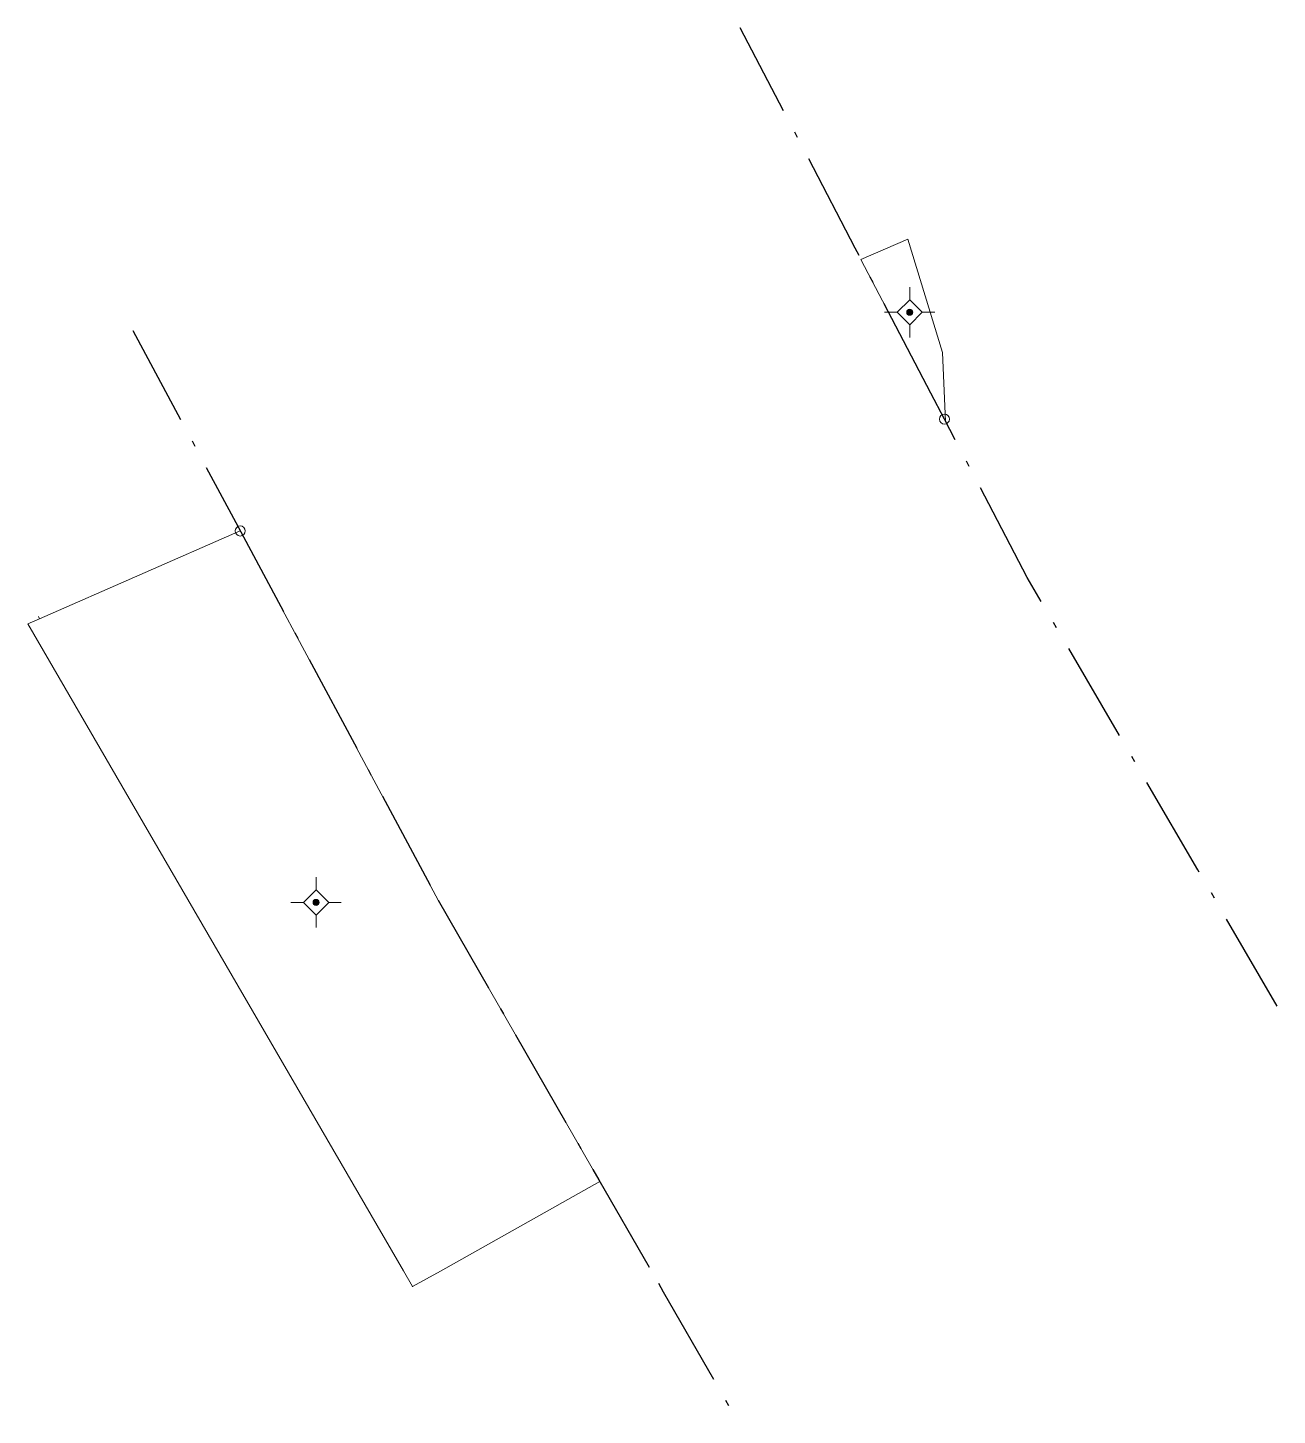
# Model space of a CAD drawing. Header units: metres. Extents: x 551539.6 to 551601.6, y 1839264.1 to 1839332.9.
import ezdxf

# ---------------------------------------------------------------- set-up
doc = ezdxf.new("R2010")
doc.units = ezdxf.units.M
doc.header["$PDMODE"] = 32
doc.header["$PDSIZE"] = 0.5
doc.linetypes.add('DOT_DASHED', pattern=[7.7, 5, -1.2, 0.3, -1.2])
for name, color, linetype, lineweight in [('10', 7, 'Continuous', 13), ('11', 7, 'Continuous', 13), ('30', 7, 'DOT_DASHED', 25)]:
    doc.layers.add(name, color=color, linetype=linetype, lineweight=lineweight)

msp = doc.modelspace()

# ---------------------------------------------------------------- hatches: boundary and pattern name
at = {"layer": '11'}
for points in [[(551583.469, 1839318.828, 1), (551583.169, 1839318.828, 1)], [(551554.02, 1839289.556, 1), (551553.72, 1839289.556, 1)]]:
    msp.add_hatch(color=256, dxfattribs=at).paths.add_polyline_path(points)

# ---------------------------------------------------------------- linework, layer by layer
at = {"layer": '10'}
for p, q in [((551580.9, 1839321.45), (551585.04, 1839313.53)), ((551540.16, 1839303.63), (551550.11, 1839307.98)), ((551540.11, 1839303.73), (551540.16, 1839303.63)), ((551544.72, 1839294.51), (551558.21, 1839271.28)), ((551558.21, 1839271.28), (551558.66, 1839270.5)), ((551558.66, 1839270.49), (551558.66, 1839270.5))]:
    msp.add_line(p, q, dxfattribs=at)
for points in [[(551580.9, 1839321.45), (551583.22, 1839322.46), (551584.09, 1839319.64)], [(551585.04, 1839313.53), (551585.1, 1839313.41), (551584.95, 1839316.83), (551584.09, 1839319.64)], [(551550.11, 1839307.98), (551559.93, 1839289.66), (551567.94, 1839275.72)], [(551540.16, 1839303.63), (551539.57, 1839303.37), (551544.72, 1839294.51)], [(551558.66, 1839270.5), (551560.04, 1839271.27), (551567.94, 1839275.72)]]:
    msp.add_lwpolyline(points, dxfattribs=at)
for p in [(551585.04, 1839313.53), (551550.11, 1839307.98)]:
    msp.add_point(p, dxfattribs=at)
at = {"layer": '11'}
for p, q in [((551583.32, 1839320.08), (551583.32, 1839319.45)), ((551582.69, 1839318.83), (551582.07, 1839318.83)), ((551584.57, 1839318.83), (551583.94, 1839318.83)), ((551583.32, 1839318.2), (551583.32, 1839317.58)), ((551553.87, 1839290.81), (551553.87, 1839290.18)), ((551553.25, 1839289.56), (551552.62, 1839289.56)), ((551555.12, 1839289.56), (551554.5, 1839289.56)), ((551553.87, 1839288.93), (551553.87, 1839288.31))]:
    msp.add_line(p, q, dxfattribs=at)
for points in [[(551583.32, 1839319.45), (551582.69, 1839318.83), (551583.32, 1839318.2), (551583.94, 1839318.83)], [(551553.87, 1839290.18), (551553.25, 1839289.56), (551553.87, 1839288.93), (551554.5, 1839289.56)]]:
    msp.add_lwpolyline(points, close=True, dxfattribs=at)
for centre in [(551583.319, 1839318.828), (551553.87, 1839289.556)]:
    msp.add_circle(centre, 0.15, dxfattribs=at)
at = {"layer": '30'}
for points in [[(551601.55, 1839284.41), (551597.61, 1839291.18), (551589.14, 1839305.68), (551585.04, 1839313.53), (551584.37, 1839314.81), (551580.62, 1839322), (551574.91, 1839332.94)], [(551544.79, 1839317.92), (551549.89, 1839308.4), (551559.93, 1839289.66), (551567.9, 1839275.79), (551570.85, 1839270.67), (551571.09, 1839270.24), (551574.61, 1839264.12)]]:
    msp.add_lwpolyline(points, dxfattribs=at)

doc.saveas('drawing.dxf')
